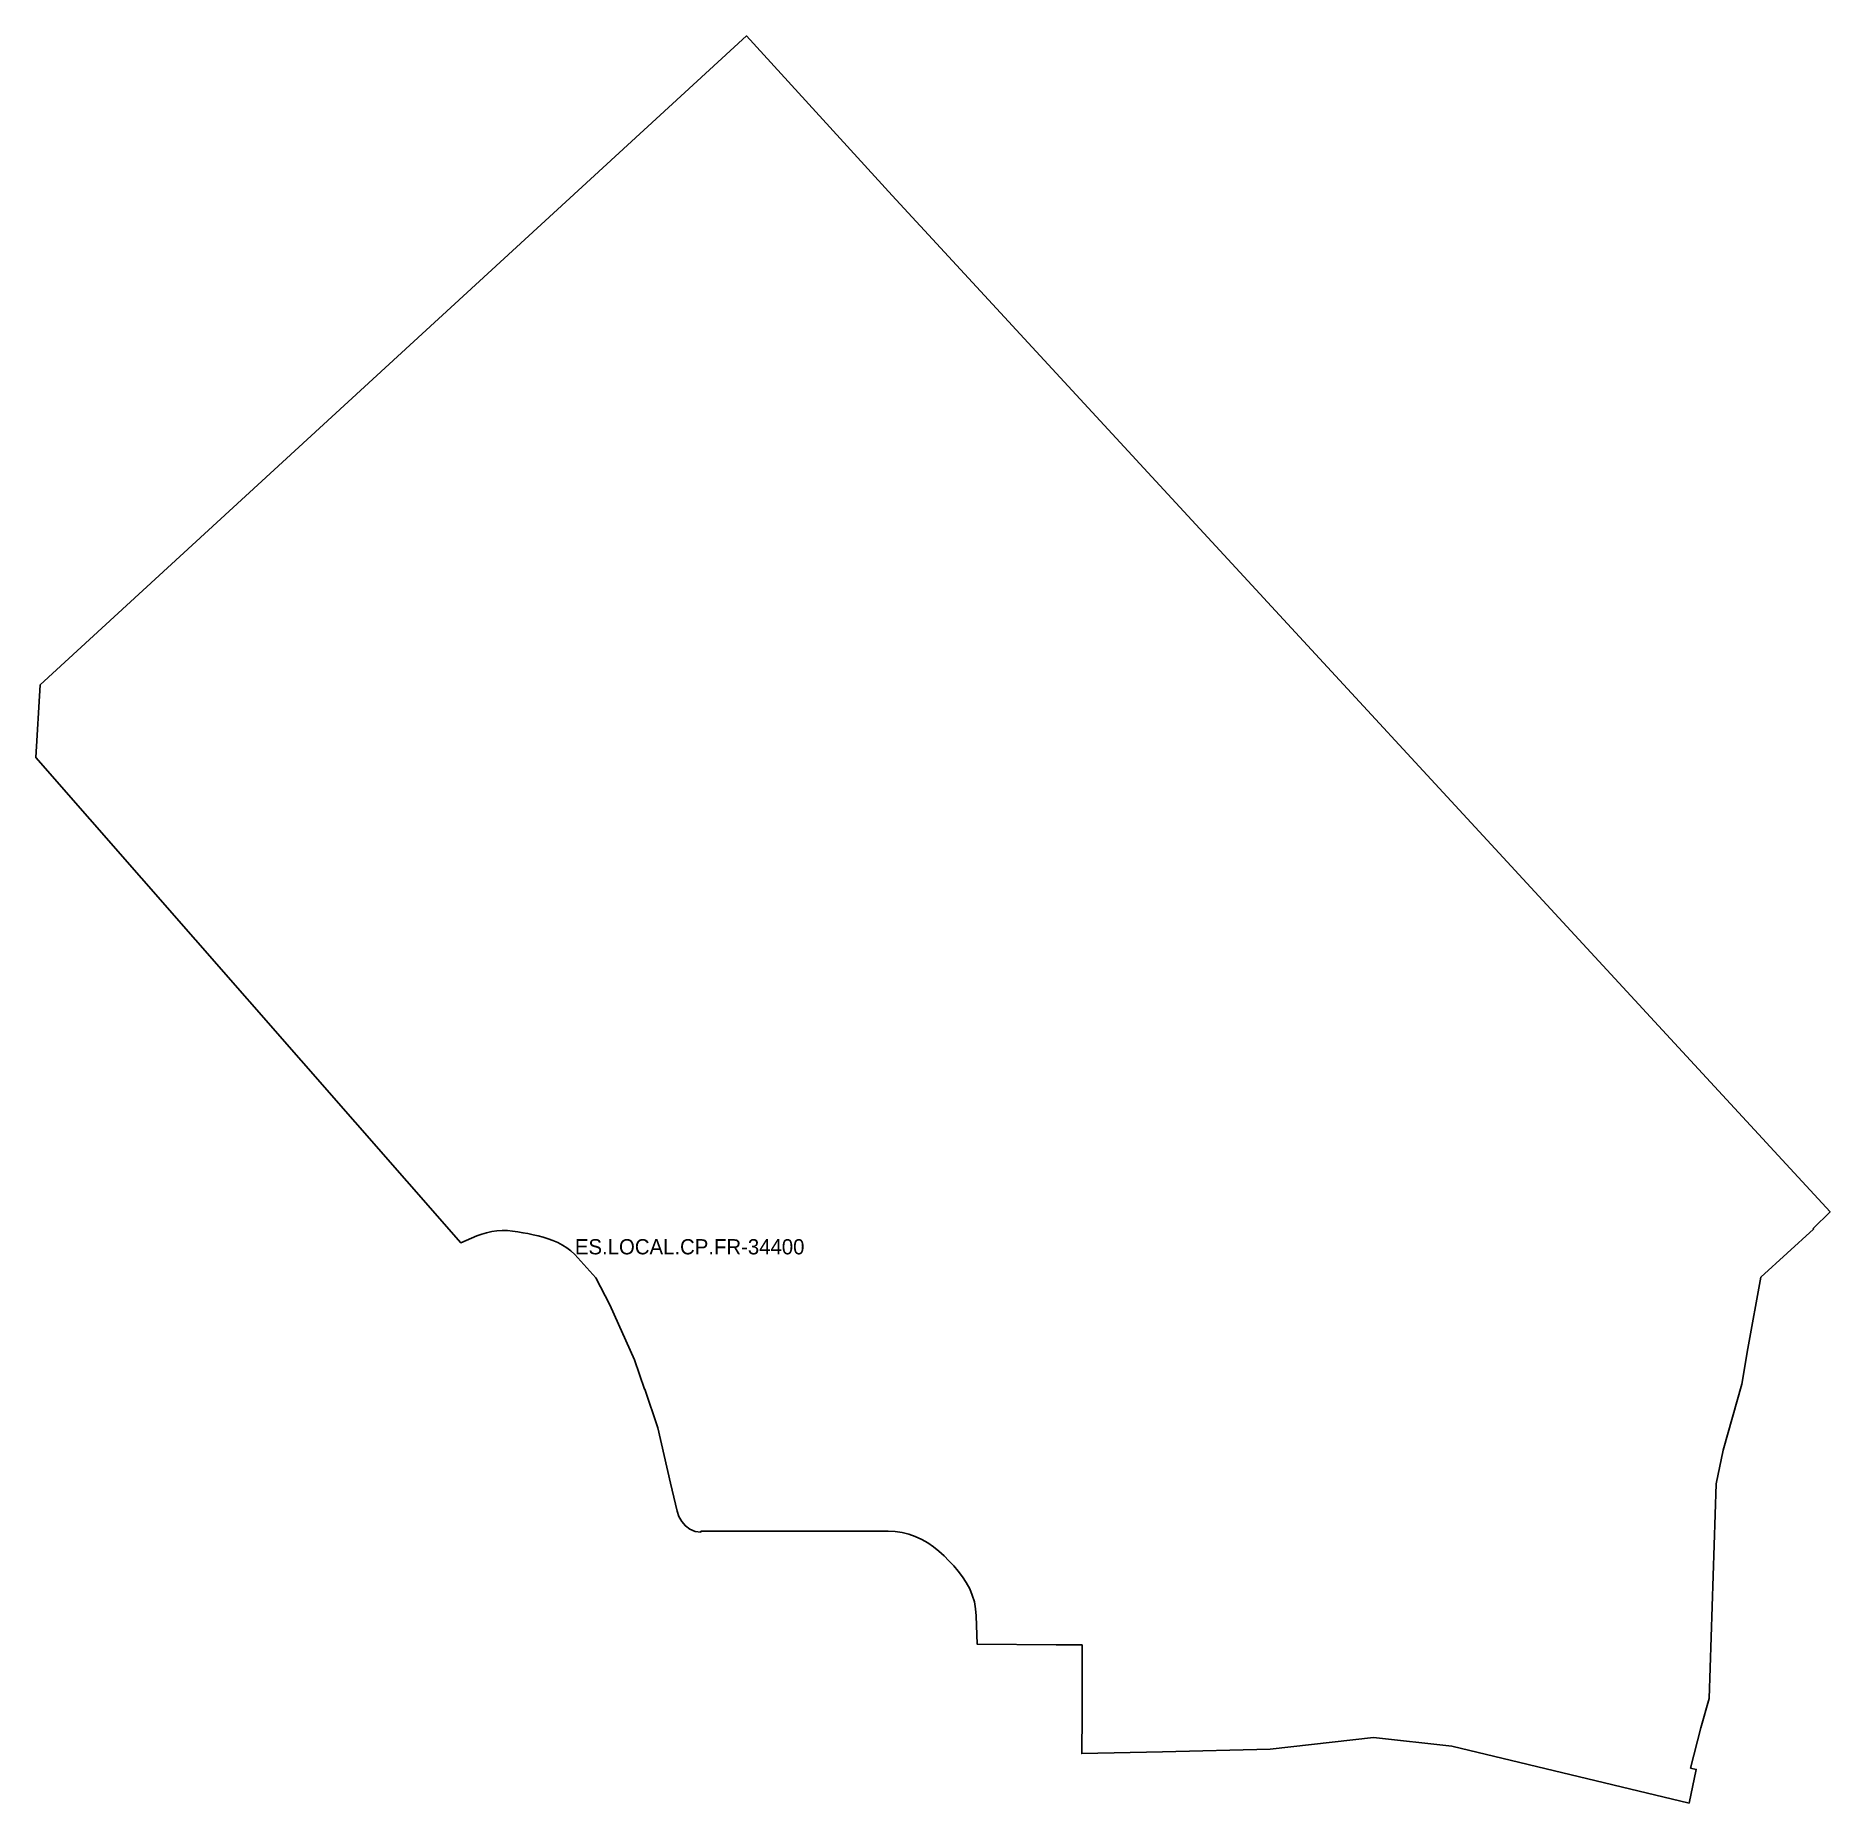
# Model space of a CAD drawing. Header units: metres. Extents: x 662532 to 662709, y 4212477 to 4212651.
import ezdxf

# ---------------------------------------------------------------- set-up
doc = ezdxf.new("R2010")
doc.units = ezdxf.units.M
doc.layers.add('RECINTOS_GML', color=1, linetype='Continuous')

msp = doc.modelspace()

# ---------------------------------------------------------------- linework, layer by layer
at = {"layer": 'RECINTOS_GML', "lineweight": 25}
msp.add_lwpolyline([(662585.11, 4212531.34), (662584.72, 4212531.68), (662584.31, 4212531.99), (662583.88, 4212532.26), (662583.42, 4212532.5), (662582.95, 4212532.7), (662582.47, 4212532.87), (662581.98, 4212533.02), (662581.48, 4212533.16), (662580.98, 4212533.28), (662580.48, 4212533.39), (662579.98, 4212533.48), (662579.47, 4212533.56), (662578.96, 4212533.63), (662578.45, 4212533.68), (662577.94, 4212533.69), (662577.43, 4212533.66), (662576.92, 4212533.59), (662576.41, 4212533.48), (662575.92, 4212533.34), (662575.44, 4212533.16), (662573.85, 4212532.49), (662531.97, 4212580.33), (662532.4, 4212587.5), (662602.03, 4212651.49), (662616.39, 4212635.76), (662621.93, 4212629.75), (662708.86, 4212535.55), (662707.19, 4212533.88), (662707.23, 4212533.83), (662702.03, 4212529.08), (662700.76, 4212522.05), (662700.14, 4212518.55), (662698.3, 4212512.03), (662697.63, 4212508.71), (662696.93, 4212487.53), (662696.13, 4212484.65), (662695.1, 4212480.69), (662695.67, 4212480.55), (662694.95, 4212477.23), (662671.56, 4212482.86), (662663.84, 4212483.7), (662653.67, 4212482.55), (662643.05, 4212482.3), (662635.08, 4212482.11), (662635.12, 4212485.98), (662635.12, 4212492.83), (662632.55, 4212492.85), (662624.78, 4212492.9), (662624.68, 4212495.71), (662624.62, 4212496.39), (662624.49, 4212497.07), (662624.29, 4212497.73), (662624.03, 4212498.36), (662623.7, 4212498.97), (662623.32, 4212499.54), (662622.9, 4212500.09), (662622.46, 4212500.62), (662621.99, 4212501.12), (662621.5, 4212501.6), (662620.99, 4212502.06), (662620.46, 4212502.49), (662619.9, 4212502.89), (662619.3, 4212503.24), (662618.67, 4212503.52), (662618.02, 4212503.75), (662617.36, 4212503.91), (662616.68, 4212504.01), (662615.99, 4212504.05), (662615.3, 4212504.03), (662597.53, 4212504.04), (662597.51, 4212503.94), (662596.96, 4212504.02), (662596.45, 4212504.24), (662596.01, 4212504.57), (662595.64, 4212505), (662595.37, 4212505.48), (662595.19, 4212506.01), (662594.55, 4212508.77), (662593.3, 4212514.23), (662592.01, 4212518.05), (662591.97, 4212518.04), (662590.98, 4212520.93), (662588.54, 4212526.37), (662587.19, 4212529.02), (662585.11, 4212531.34)], close=True, dxfattribs=at)

# ---------------------------------------------------------------- texts
at = {"layer": 'RECINTOS_GML'}
msp.add_text('ES.LOCAL.CP.FR-34400', height=1.5, dxfattribs=at).set_placement((662585.11, 4212531.34))

doc.saveas('drawing.dxf')
